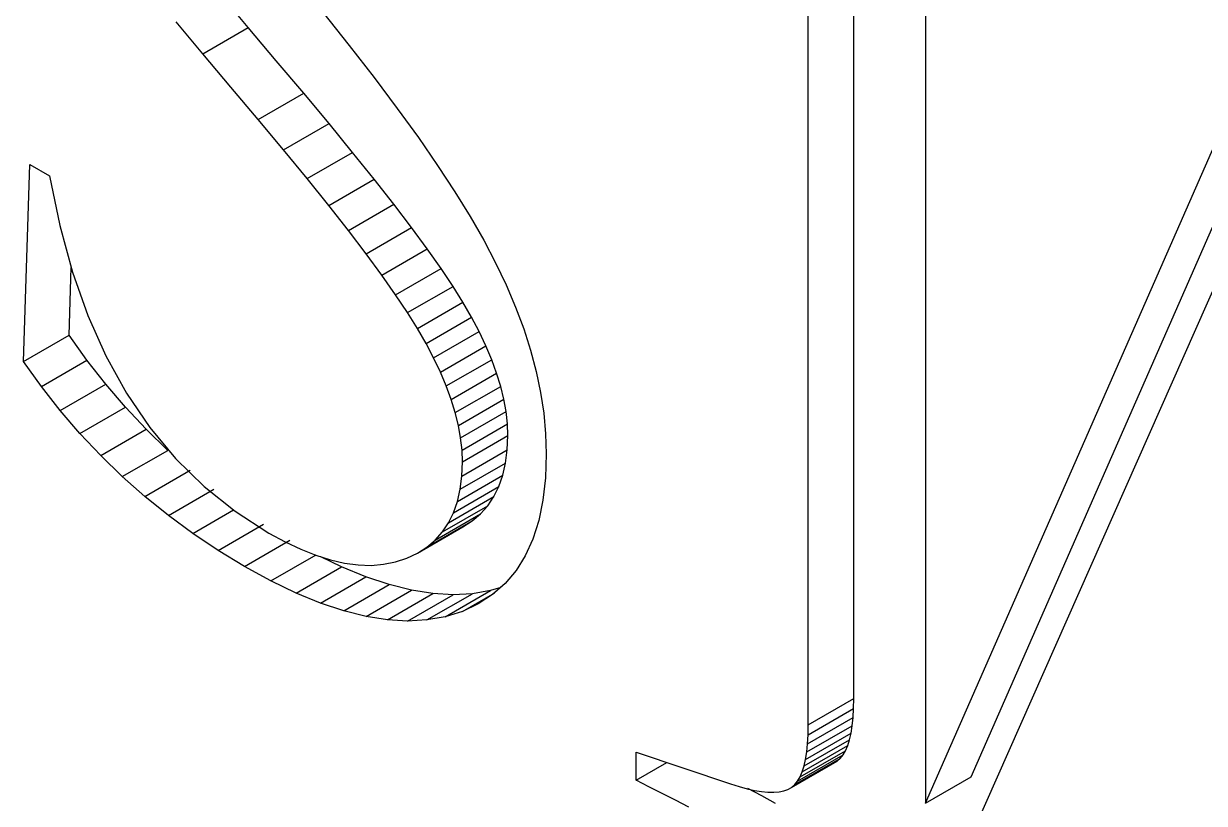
# Model space of a CAD drawing. Header units: millimetres. Extents: x -105 to 105, y -148 to 148.
# Drawn here: x 59.354 to 61.191, y -64.728 to -63.515 of the extents above; entities that cross this region are included whole.
import ezdxf

# ---------------------------------------------------------------- set-up
doc = ezdxf.new("R2010")
doc.units = ezdxf.units.MM
doc.layers.get('0').update_dxf_attribs({"lineweight": 18})

msp = doc.modelspace()

# ---------------------------------------------------------------- linework, layer by layer
at = {"color": 7, "lineweight": 30, "ltscale": 0.031066}
msp.add_line((60.6453, -64.5647), (60.6453, -63.3221), dxfattribs=at)
at = {"color": 7, "lineweight": 30, "ltscale": 0.031065}
msp.add_line((60.5745, -64.6055), (60.5745, -63.3629), dxfattribs=at)
at = {"color": 7, "lineweight": 30, "ltscale": 0.031955}
msp.add_line((60.7571, -63.4491), (60.7571, -64.7274), dxfattribs=at)
at = {"color": 7, "lineweight": 30, "ltscale": 0.001615}
for p, q in [((59.7031, -63.5208), (59.6618, -63.4711)), ((59.6324, -63.5616), (59.5911, -63.5119))]:
    msp.add_line(p, q, dxfattribs=at)
at = {"color": 7, "lineweight": 30, "ltscale": 0.001675}
msp.add_line((59.8186, -63.4963), (59.8604, -63.5487), dxfattribs=at)
at = {"color": 7, "lineweight": 30, "ltscale": 0.033029}
msp.add_line((60.7571, -64.7274), (61.288, -63.5176), dxfattribs=at)
at = {"color": 7, "lineweight": 30, "ltscale": 0.002042}
for p, q in [((59.6324, -63.5616), (59.7031, -63.5208)), ((60.5743, -64.6208), (60.645, -64.58)), ((60.5534, -64.6985), (60.6241, -64.6577))]:
    msp.add_line(p, q, dxfattribs=at)
at = {"color": 7, "lineweight": 30, "ltscale": 0.001695}
for p, q in [((59.7469, -63.5725), (59.7031, -63.5208)), ((59.6762, -63.6134), (59.6324, -63.5616))]:
    msp.add_line(p, q, dxfattribs=at)
at = {"color": 7, "lineweight": 30, "ltscale": 0.001585}
msp.add_line((59.8604, -63.5487), (59.8993, -63.5988), dxfattribs=at)
at = {"color": 7, "lineweight": 30, "ltscale": 0.001648}
for p, q in [((59.7895, -63.6229), (59.7469, -63.5725)), ((59.7188, -63.6637), (59.6762, -63.6134))]:
    msp.add_line(p, q, dxfattribs=at)
at = {"color": 7, "lineweight": 30, "ltscale": 0.030004}
msp.add_line((60.8278, -64.6865), (61.3101, -63.5876), dxfattribs=at)
at = {"color": 7, "lineweight": 30, "ltscale": 0.001494}
msp.add_line((59.8993, -63.5988), (59.9351, -63.6466), dxfattribs=at)
at = {"color": 7, "lineweight": 30, "ltscale": 0.002041}
for p, q in [((59.7188, -63.6637), (59.7895, -63.6229)), ((59.7583, -63.7112), (59.829, -63.6703)), ((59.7949, -63.7558), (59.8656, -63.715)), ((59.8285, -63.7976), (59.8992, -63.7568)), ((59.859, -63.8366), (59.9297, -63.7958)), ((59.8865, -63.8728), (59.9572, -63.8319)), ((59.911, -63.9061), (59.9818, -63.8652)), ((59.9325, -63.9366), (60.0033, -63.8957)), ((59.9511, -63.9642), (60.0218, -63.9234)), ((59.9665, -63.989), (60.0373, -63.9482)), ((59.9798, -64.0122), (60.0505, -63.9713)), ((59.9917, -64.0348), (60.0624, -63.9939)), ((59.3538, -64.0403), (59.4245, -63.9995)), ((60.0022, -64.0568), (60.0729, -64.016)), ((59.3816, -64.0793), (59.4523, -64.0384)), ((60.0113, -64.0784), (60.082, -64.0375)), ((60.019, -64.0994), (60.0897, -64.0585)), ((59.4108, -64.1166), (59.4815, -64.0758)), ((60.0253, -64.1198), (60.096, -64.079)), ((60.0302, -64.1398), (60.1009, -64.0989)), ((59.4415, -64.1524), (59.5122, -64.1116)), ((60.0337, -64.1592), (60.1044, -64.1183)), ((60.0358, -64.178), (60.1065, -64.1372)), ((59.4737, -64.1866), (59.5444, -64.1458)), ((60.0365, -64.1964), (60.1072, -64.1555)), ((59.5073, -64.2193), (59.578, -64.1785)), ((60.0356, -64.2185), (60.1063, -64.1777)), ((60.033, -64.2391), (60.1037, -64.1983)), ((59.5424, -64.2504), (59.6131, -64.2096)), ((60.0287, -64.2581), (60.0994, -64.2173)), ((60.0226, -64.2755), (60.0933, -64.2347)), ((59.579, -64.2799), (59.6497, -64.2391)), ((60.0148, -64.2913), (60.0855, -64.2505)), ((60.0053, -64.3055), (60.076, -64.2647)), ((59.9811, -64.3291), (60.0518, -64.2882)), ((59.9941, -64.3181), (60.0648, -64.2772)), ((59.6565, -64.3343), (59.7272, -64.2935)), ((59.9664, -64.3384), (60.0371, -64.2976)), ((59.6975, -64.3592), (59.7682, -64.3184)), ((59.7384, -64.3816), (59.8091, -64.3408)), ((59.7778, -64.4005), (59.8485, -64.3597)), ((59.8156, -64.4161), (59.8863, -64.3753)), ((59.8519, -64.4282), (59.9226, -64.3874)), ((59.8865, -64.4369), (59.9572, -64.3961)), ((59.9197, -64.4422), (59.9904, -64.4013)), ((60.0096, -64.4374), (60.0803, -64.3966)), ((59.9512, -64.444), (60.0219, -64.4032)), ((59.9812, -64.4424), (60.0519, -64.4016)), ((60.5745, -64.6055), (60.6453, -64.5647)), ((60.5735, -64.6348), (60.6442, -64.594)), ((60.5704, -64.6592), (60.6411, -64.6184)), ((60.5722, -64.6476), (60.6429, -64.6068)), ((60.5651, -64.6786), (60.6359, -64.6378)), ((60.568, -64.6695), (60.6387, -64.6287)), ((60.5579, -64.6931), (60.6286, -64.6523)), ((60.5618, -64.6865), (60.6325, -64.6457)), ((60.5485, -64.7027), (60.6192, -64.6619)), ((60.7571, -64.7274), (60.8278, -64.6865))]:
    msp.add_line(p, q, dxfattribs=at)
at = {"color": 7, "lineweight": 30, "ltscale": 0.001545}
for p, q in [((59.829, -63.6703), (59.7895, -63.6229)), ((59.7583, -63.7112), (59.7188, -63.6637))]:
    msp.add_line(p, q, dxfattribs=at)
at = {"color": 7, "lineweight": 30, "ltscale": 0.001404}
msp.add_line((59.9351, -63.6466), (59.968, -63.6921), dxfattribs=at)
at = {"color": 7, "lineweight": 30, "ltscale": 0.001443}
for p, q in [((59.8656, -63.715), (59.829, -63.6703)), ((59.7949, -63.7558), (59.7583, -63.7112))]:
    msp.add_line(p, q, dxfattribs=at)
at = {"color": 7, "lineweight": 30, "ltscale": 0.001315}
msp.add_line((59.968, -63.6921), (59.9979, -63.7353), dxfattribs=at)
at = {"color": 7, "lineweight": 30, "ltscale": 0.00134}
msp.add_line((59.8992, -63.7568), (59.8656, -63.715), dxfattribs=at)
at = {"color": 7, "lineweight": 30, "ltscale": 0.007667}
msp.add_line((59.3538, -64.0403), (59.3633, -63.7338), dxfattribs=at)
at = {"color": 7, "lineweight": 30, "ltscale": 0.000889399}
msp.add_line((59.3633, -63.7338), (59.3941, -63.7516), dxfattribs=at)
at = {"color": 7, "lineweight": 30, "ltscale": 0.001226}
msp.add_line((59.9979, -63.7353), (60.0248, -63.7763), dxfattribs=at)
at = {"color": 7, "lineweight": 30, "ltscale": 0.001971}
msp.add_line((59.3941, -63.7516), (59.4099, -63.8288), dxfattribs=at)
at = {"color": 7, "lineweight": 30, "ltscale": 0.001341}
msp.add_line((59.8285, -63.7976), (59.7949, -63.7558), dxfattribs=at)
at = {"color": 7, "lineweight": 30, "ltscale": 0.001238}
for p, q in [((59.9297, -63.7958), (59.8992, -63.7568)), ((59.859, -63.8366), (59.8285, -63.7976))]:
    msp.add_line(p, q, dxfattribs=at)
at = {"color": 7, "lineweight": 30, "ltscale": 0.001138}
msp.add_line((60.0248, -63.7763), (60.0487, -63.815), dxfattribs=at)
at = {"color": 7, "lineweight": 30, "ltscale": 0.001136}
for p, q in [((59.9572, -63.8319), (59.9297, -63.7958)), ((59.8865, -63.8728), (59.859, -63.8366))]:
    msp.add_line(p, q, dxfattribs=at)
at = {"color": 7, "lineweight": 30, "ltscale": 0.001878}
msp.add_line((59.4099, -63.8288), (59.4298, -63.9013), dxfattribs=at)
at = {"color": 7, "lineweight": 30, "ltscale": 0.00105}
msp.add_line((60.0487, -63.815), (60.0696, -63.8515), dxfattribs=at)
at = {"color": 7, "lineweight": 30, "ltscale": 0.001034}
msp.add_line((59.9818, -63.8652), (59.9572, -63.8319), dxfattribs=at)
at = {"color": 7, "lineweight": 30, "ltscale": 0.000932636}
msp.add_line((60.0033, -63.8957), (59.9818, -63.8652), dxfattribs=at)
at = {"color": 7, "lineweight": 30, "ltscale": 0.000991726}
msp.add_line((60.0696, -63.8515), (60.0881, -63.8866), dxfattribs=at)
at = {"color": 7, "lineweight": 30, "ltscale": 0.02956}
msp.add_line((61.2311, -63.8679), (60.7523, -64.949), dxfattribs=at)
at = {"color": 7, "lineweight": 30, "ltscale": 0.001035}
msp.add_line((59.911, -63.9061), (59.8865, -63.8728), dxfattribs=at)
at = {"color": 7, "lineweight": 30, "ltscale": 0.000960817}
msp.add_line((60.0881, -63.8866), (60.1046, -63.9213), dxfattribs=at)
at = {"color": 7, "lineweight": 30, "ltscale": 0.002638}
msp.add_line((59.4245, -63.9995), (59.4278, -63.8941), dxfattribs=at)
at = {"color": 7, "lineweight": 30, "ltscale": 0.001793}
msp.add_line((59.4298, -63.9013), (59.4537, -63.9689), dxfattribs=at)
at = {"color": 7, "lineweight": 30, "ltscale": 0.000831806}
for p, q in [((60.0218, -63.9234), (60.0033, -63.8957)), ((59.9511, -63.9642), (59.9325, -63.9366))]:
    msp.add_line(p, q, dxfattribs=at)
at = {"color": 7, "lineweight": 30, "ltscale": 0.000932324}
msp.add_line((59.9325, -63.9366), (59.911, -63.9061), dxfattribs=at)
at = {"color": 7, "lineweight": 30, "ltscale": 0.000731523}
for p, q in [((60.0373, -63.9482), (60.0218, -63.9234)), ((59.9665, -63.989), (59.9511, -63.9642))]:
    msp.add_line(p, q, dxfattribs=at)
at = {"color": 7, "lineweight": 30, "ltscale": 0.000931165}
msp.add_line((60.1046, -63.9213), (60.1192, -63.9556), dxfattribs=at)
at = {"color": 7, "lineweight": 30, "ltscale": 0.000666961}
for p, q in [((60.0505, -63.9713), (60.0373, -63.9482)), ((59.9798, -64.0122), (59.9665, -63.989))]:
    msp.add_line(p, q, dxfattribs=at)
at = {"color": 7, "lineweight": 30, "ltscale": 0.000903849}
msp.add_line((60.1192, -63.9556), (60.1319, -63.9894), dxfattribs=at)
at = {"color": 7, "lineweight": 30, "ltscale": 0.001719}
msp.add_line((59.4537, -63.9689), (59.4817, -64.0316), dxfattribs=at)
at = {"color": 7, "lineweight": 30, "ltscale": 0.000638344}
for p, q in [((60.0624, -63.9939), (60.0505, -63.9713)), ((59.9917, -64.0348), (59.9798, -64.0122))]:
    msp.add_line(p, q, dxfattribs=at)
at = {"color": 7, "lineweight": 30, "ltscale": 0.000610695}
for p, q in [((60.0729, -64.016), (60.0624, -63.9939)), ((60.0022, -64.0568), (59.9917, -64.0348))]:
    msp.add_line(p, q, dxfattribs=at)
at = {"color": 7, "lineweight": 30, "ltscale": 0.000878147}
msp.add_line((60.1319, -63.9894), (60.1425, -64.0229), dxfattribs=at)
at = {"color": 7, "lineweight": 30, "ltscale": 0.001195}
for p, q in [((59.4523, -64.0384), (59.4245, -63.9995)), ((59.3816, -64.0793), (59.3538, -64.0403))]:
    msp.add_line(p, q, dxfattribs=at)
at = {"color": 7, "lineweight": 30, "ltscale": 0.001656}
msp.add_line((59.4817, -64.0316), (59.5138, -64.0896), dxfattribs=at)
at = {"color": 7, "lineweight": 30, "ltscale": 0.000584301}
msp.add_line((60.082, -64.0375), (60.0729, -64.016), dxfattribs=at)
at = {"color": 7, "lineweight": 30, "ltscale": 0.000854784}
msp.add_line((60.1425, -64.0229), (60.1513, -64.056), dxfattribs=at)
at = {"color": 7, "lineweight": 30, "ltscale": 0.001185}
msp.add_line((59.4815, -64.0758), (59.4523, -64.0384), dxfattribs=at)
at = {"color": 7, "lineweight": 30, "ltscale": 0.000559363}
msp.add_line((60.0897, -64.0585), (60.082, -64.0375), dxfattribs=at)
at = {"color": 7, "lineweight": 30, "ltscale": 0.000584653}
msp.add_line((60.0113, -64.0784), (60.0022, -64.0568), dxfattribs=at)
at = {"color": 7, "lineweight": 30, "ltscale": 0.00053515}
for p, q in [((60.096, -64.079), (60.0897, -64.0585)), ((60.0253, -64.1198), (60.019, -64.0994))]:
    msp.add_line(p, q, dxfattribs=at)
at = {"color": 7, "lineweight": 30, "ltscale": 0.000833435}
msp.add_line((60.1513, -64.056), (60.1581, -64.0886), dxfattribs=at)
at = {"color": 7, "lineweight": 30, "ltscale": 0.001186}
msp.add_line((59.4108, -64.1166), (59.3816, -64.0793), dxfattribs=at)
at = {"color": 7, "lineweight": 30, "ltscale": 0.001179}
for p, q in [((59.5122, -64.1116), (59.4815, -64.0758)), ((59.4415, -64.1524), (59.4108, -64.1166))]:
    msp.add_line(p, q, dxfattribs=at)
at = {"color": 7, "lineweight": 30, "ltscale": 0.000559005}
msp.add_line((60.019, -64.0994), (60.0113, -64.0784), dxfattribs=at)
at = {"color": 7, "lineweight": 30, "ltscale": 0.000513027}
msp.add_line((60.1009, -64.0989), (60.096, -64.079), dxfattribs=at)
at = {"color": 7, "lineweight": 30, "ltscale": 0.000814802}
msp.add_line((60.1581, -64.0886), (60.163, -64.1208), dxfattribs=at)
at = {"color": 7, "lineweight": 30, "ltscale": 0.001608}
msp.add_line((59.5138, -64.0896), (59.55, -64.1428), dxfattribs=at)
at = {"color": 7, "lineweight": 30, "ltscale": 0.00049303}
msp.add_line((60.1044, -64.1183), (60.1009, -64.0989), dxfattribs=at)
at = {"color": 7, "lineweight": 30, "ltscale": 0.001174}
for p, q in [((59.5444, -64.1458), (59.5122, -64.1116)), ((59.4737, -64.1866), (59.4415, -64.1524))]:
    msp.add_line(p, q, dxfattribs=at)
at = {"color": 7, "lineweight": 30, "ltscale": 0.000513398}
msp.add_line((60.0302, -64.1398), (60.0253, -64.1198), dxfattribs=at)
at = {"color": 7, "lineweight": 30, "ltscale": 0.000474426}
for p, q in [((60.1065, -64.1372), (60.1044, -64.1183)), ((60.0358, -64.178), (60.0337, -64.1592))]:
    msp.add_line(p, q, dxfattribs=at)
at = {"color": 7, "lineweight": 30, "ltscale": 0.000798695}
msp.add_line((60.163, -64.1208), (60.1659, -64.1526), dxfattribs=at)
at = {"color": 7, "lineweight": 30, "ltscale": 0.001572}
msp.add_line((59.55, -64.1428), (59.5902, -64.1911), dxfattribs=at)
at = {"color": 7, "lineweight": 30, "ltscale": 0.000492655}
msp.add_line((60.0337, -64.1592), (60.0302, -64.1398), dxfattribs=at)
at = {"color": 7, "lineweight": 30, "ltscale": 0.000458481}
msp.add_line((60.1072, -64.1555), (60.1065, -64.1372), dxfattribs=at)
at = {"color": 7, "lineweight": 30, "ltscale": 0.001172}
for p, q in [((59.578, -64.1785), (59.5444, -64.1458)), ((59.5073, -64.2193), (59.4737, -64.1866))]:
    msp.add_line(p, q, dxfattribs=at)
at = {"color": 7, "lineweight": 30, "ltscale": 0.000555464}
msp.add_line((60.1063, -64.1777), (60.1072, -64.1555), dxfattribs=at)
at = {"color": 7, "lineweight": 30, "ltscale": 0.000785825}
msp.add_line((60.1659, -64.1526), (60.1668, -64.184), dxfattribs=at)
at = {"color": 7, "lineweight": 30, "ltscale": 0.000458862}
msp.add_line((60.0365, -64.1964), (60.0358, -64.178), dxfattribs=at)
at = {"color": 7, "lineweight": 30, "ltscale": 0.000518673}
for p, q in [((60.1037, -64.1983), (60.1063, -64.1777)), ((60.033, -64.2391), (60.0356, -64.2185))]:
    msp.add_line(p, q, dxfattribs=at)
at = {"color": 7, "lineweight": 30, "ltscale": 0.001553}
msp.add_line((59.5902, -64.1911), (59.6346, -64.2346), dxfattribs=at)
at = {"color": 7, "lineweight": 30, "ltscale": 0.000555083}
msp.add_line((60.0356, -64.2185), (60.0365, -64.1964), dxfattribs=at)
at = {"color": 7, "lineweight": 30, "ltscale": 0.000486758}
msp.add_line((60.0994, -64.2173), (60.1037, -64.1983), dxfattribs=at)
at = {"color": 7, "lineweight": 30, "ltscale": 0.000935939}
msp.add_line((60.1668, -64.184), (60.1655, -64.2215), dxfattribs=at)
at = {"color": 7, "lineweight": 30, "ltscale": 0.000460491}
msp.add_line((60.0933, -64.2347), (60.0994, -64.2173), dxfattribs=at)
at = {"color": 7, "lineweight": 30, "ltscale": 0.001173}
msp.add_line((59.5424, -64.2504), (59.5073, -64.2193), dxfattribs=at)
at = {"color": 7, "lineweight": 30, "ltscale": 0.001549}
msp.add_line((59.6346, -64.2346), (59.683, -64.2733), dxfattribs=at)
at = {"color": 7, "lineweight": 30, "ltscale": 0.000439809}
msp.add_line((60.0855, -64.2505), (60.0933, -64.2347), dxfattribs=at)
at = {"color": 7, "lineweight": 30, "ltscale": 0.00086953}
msp.add_line((60.1655, -64.2215), (60.1616, -64.256), dxfattribs=at)
at = {"color": 7, "lineweight": 30, "ltscale": 0.001175}
msp.add_line((59.579, -64.2799), (59.5424, -64.2504), dxfattribs=at)
at = {"color": 7, "lineweight": 30, "ltscale": 0.00048713}
msp.add_line((60.0287, -64.2581), (60.033, -64.2391), dxfattribs=at)
at = {"color": 7, "lineweight": 30, "ltscale": 0.000427225}
msp.add_line((60.076, -64.2647), (60.0855, -64.2505), dxfattribs=at)
at = {"color": 7, "lineweight": 30, "ltscale": 0.001831}
msp.add_line((59.617, -64.3079), (59.6804, -64.2713), dxfattribs=at)
at = {"color": 7, "lineweight": 30, "ltscale": 0.000460131}
msp.add_line((60.0226, -64.2755), (60.0287, -64.2581), dxfattribs=at)
at = {"color": 7, "lineweight": 30, "ltscale": 0.000422002}
for p, q in [((60.0648, -64.2772), (60.076, -64.2647)), ((59.9941, -64.3181), (60.0053, -64.3055))]:
    msp.add_line(p, q, dxfattribs=at)
at = {"color": 7, "lineweight": 30, "ltscale": 0.000808883}
msp.add_line((60.1616, -64.256), (60.1551, -64.2877), dxfattribs=at)
at = {"color": 7, "lineweight": 30, "ltscale": 0.001181}
msp.add_line((59.617, -64.3079), (59.579, -64.2799), dxfattribs=at)
at = {"color": 7, "lineweight": 30, "ltscale": 0.001562}
msp.add_line((59.683, -64.2733), (59.7354, -64.3072), dxfattribs=at)
at = {"color": 7, "lineweight": 30, "ltscale": 0.000440151}
msp.add_line((60.0148, -64.2913), (60.0226, -64.2755), dxfattribs=at)
at = {"color": 7, "lineweight": 30, "ltscale": 0.000436199}
for p, q in [((60.0371, -64.2976), (60.0518, -64.2882)), ((59.9664, -64.3384), (59.9811, -64.3291))]:
    msp.add_line(p, q, dxfattribs=at)
at = {"color": 7, "lineweight": 30, "ltscale": 0.000424694}
msp.add_line((60.0518, -64.2882), (60.0648, -64.2772), dxfattribs=at)
at = {"color": 7, "lineweight": 30, "ltscale": 0.000755478}
msp.add_line((60.1551, -64.2877), (60.146, -64.3165), dxfattribs=at)
at = {"color": 7, "lineweight": 30, "ltscale": 0.001189}
msp.add_line((59.6565, -64.3343), (59.617, -64.3079), dxfattribs=at)
at = {"color": 7, "lineweight": 30, "ltscale": 0.000716423}
msp.add_line((59.7354, -64.3072), (59.7606, -64.3209), dxfattribs=at)
at = {"color": 7, "lineweight": 30, "ltscale": 0.000426908}
msp.add_line((60.0053, -64.3055), (60.0148, -64.2913), dxfattribs=at)
at = {"color": 7, "lineweight": 30, "ltscale": 0.000673857}
msp.add_line((59.7606, -64.3209), (59.785, -64.3324), dxfattribs=at)
at = {"color": 7, "lineweight": 30, "ltscale": 0.000424941}
msp.add_line((59.9811, -64.3291), (59.9941, -64.3181), dxfattribs=at)
at = {"color": 7, "lineweight": 30, "ltscale": 0.000711572}
msp.add_line((60.146, -64.3165), (60.1342, -64.3424), dxfattribs=at)
at = {"color": 7, "lineweight": 30, "ltscale": 0.001199}
msp.add_line((59.6975, -64.3592), (59.6565, -64.3343), dxfattribs=at)
at = {"color": 7, "lineweight": 30, "ltscale": 0.000632861}
msp.add_line((59.785, -64.3324), (59.8085, -64.3418), dxfattribs=at)
at = {"color": 7, "lineweight": 30, "ltscale": 0.000594791}
msp.add_line((59.8085, -64.3418), (59.8312, -64.3489), dxfattribs=at)
at = {"color": 7, "lineweight": 30, "ltscale": 0.000891647}
msp.add_line((59.8485, -64.3597), (59.8164, -64.3442), dxfattribs=at)
at = {"color": 7, "lineweight": 30, "ltscale": 0.000454578}
msp.add_line((59.95, -64.3462), (59.9664, -64.3384), dxfattribs=at)
at = {"color": 7, "lineweight": 30, "ltscale": 0.000678635}
msp.add_line((60.1342, -64.3424), (60.1199, -64.3655), dxfattribs=at)
at = {"color": 7, "lineweight": 30, "ltscale": 0.001166}
msp.add_line((59.7384, -64.3816), (59.6975, -64.3592), dxfattribs=at)
at = {"color": 7, "lineweight": 30, "ltscale": 0.000560698}
msp.add_line((59.8312, -64.3489), (59.8531, -64.3539), dxfattribs=at)
at = {"color": 7, "lineweight": 30, "ltscale": 0.001022}
for p, q in [((59.8863, -64.3753), (59.8485, -64.3597)), ((59.8156, -64.4161), (59.7778, -64.4005))]:
    msp.add_line(p, q, dxfattribs=at)
at = {"color": 7, "lineweight": 30, "ltscale": 0.000530709}
msp.add_line((59.8531, -64.3539), (59.8741, -64.3567), dxfattribs=at)
at = {"color": 7, "lineweight": 30, "ltscale": 0.00050532}
msp.add_line((59.8741, -64.3567), (59.8943, -64.3574), dxfattribs=at)
at = {"color": 7, "lineweight": 30, "ltscale": 0.000485996}
msp.add_line((59.8943, -64.3574), (59.9137, -64.3558), dxfattribs=at)
at = {"color": 7, "lineweight": 30, "ltscale": 0.000472665}
msp.add_line((59.9137, -64.3558), (59.9322, -64.3521), dxfattribs=at)
at = {"color": 7, "lineweight": 30, "ltscale": 0.000467085}
msp.add_line((59.9322, -64.3521), (59.95, -64.3462), dxfattribs=at)
at = {"color": 7, "lineweight": 30, "ltscale": 0.001092}
msp.add_line((59.7778, -64.4005), (59.7384, -64.3816), dxfattribs=at)
at = {"color": 7, "lineweight": 30, "ltscale": 0.000955159}
msp.add_line((59.9226, -64.3874), (59.8863, -64.3753), dxfattribs=at)
at = {"color": 7, "lineweight": 30, "ltscale": 0.000659032}
msp.add_line((60.1199, -64.3655), (60.103, -64.3857), dxfattribs=at)
at = {"color": 7, "lineweight": 30, "ltscale": 0.000893928}
for p, q in [((59.9572, -64.3961), (59.9226, -64.3874)), ((59.8865, -64.4369), (59.8519, -64.4282))]:
    msp.add_line(p, q, dxfattribs=at)
at = {"color": 7, "lineweight": 30, "ltscale": 0.000838186}
for p, q in [((59.9904, -64.4013), (59.9572, -64.3961)), ((59.9197, -64.4422), (59.8865, -64.4369))]:
    msp.add_line(p, q, dxfattribs=at)
at = {"color": 7, "lineweight": 30, "ltscale": 0.000790229}
for p, q in [((60.0219, -64.4032), (59.9904, -64.4013)), ((59.9512, -64.444), (59.9197, -64.4422))]:
    msp.add_line(p, q, dxfattribs=at)
at = {"color": 7, "lineweight": 30, "ltscale": 0.001457}
msp.add_line((60.0365, -64.429), (60.0869, -64.3999), dxfattribs=at)
at = {"color": 7, "lineweight": 30, "ltscale": 0.000721543}
for p, q in [((60.0803, -64.3966), (60.0519, -64.4016)), ((60.0096, -64.4374), (59.9812, -64.4424))]:
    msp.add_line(p, q, dxfattribs=at)
at = {"color": 7, "lineweight": 30, "ltscale": 0.000418175}
msp.add_line((60.0963, -64.3916), (60.0803, -64.3966), dxfattribs=at)
at = {"color": 7, "lineweight": 30, "ltscale": 0.000653166}
msp.add_line((60.103, -64.3857), (60.0834, -64.403), dxfattribs=at)
at = {"color": 7, "lineweight": 30, "ltscale": 0.00095528}
msp.add_line((59.8519, -64.4282), (59.8156, -64.4161), dxfattribs=at)
at = {"color": 7, "lineweight": 30, "ltscale": 0.000750617}
msp.add_line((60.0519, -64.4016), (60.0219, -64.4032), dxfattribs=at)
at = {"color": 7, "lineweight": 30, "ltscale": 0.00068332}
msp.add_line((60.0612, -64.4174), (60.0365, -64.429), dxfattribs=at)
at = {"color": 7, "lineweight": 30, "ltscale": 0.000661079}
msp.add_line((60.0834, -64.403), (60.0612, -64.4174), dxfattribs=at)
at = {"color": 7, "lineweight": 30, "ltscale": 0.00070352}
msp.add_line((60.0365, -64.429), (60.0096, -64.4374), dxfattribs=at)
at = {"color": 7, "lineweight": 30, "ltscale": 0.000750637}
msp.add_line((59.9812, -64.4424), (59.9512, -64.444), dxfattribs=at)
at = {"color": 7, "lineweight": 30, "ltscale": 0.000381525}
msp.add_line((60.645, -64.58), (60.6453, -64.5647), dxfattribs=at)
at = {"color": 7, "lineweight": 30, "ltscale": 0.000351131}
msp.add_line((60.6442, -64.594), (60.645, -64.58), dxfattribs=at)
at = {"color": 7, "lineweight": 30, "ltscale": 0.000321691}
msp.add_line((60.6429, -64.6068), (60.6442, -64.594), dxfattribs=at)
at = {"color": 7, "lineweight": 30, "ltscale": 0.00035111}
msp.add_line((60.5735, -64.6348), (60.5743, -64.6208), dxfattribs=at)
at = {"color": 7, "lineweight": 30, "ltscale": 0.000381913}
msp.add_line((60.5743, -64.6208), (60.5745, -64.6055), dxfattribs=at)
at = {"color": 7, "lineweight": 30, "ltscale": 0.000264852}
for p, q in [((60.6387, -64.6287), (60.6411, -64.6184)), ((60.568, -64.6695), (60.5704, -64.6592))]:
    msp.add_line(p, q, dxfattribs=at)
at = {"color": 7, "lineweight": 30, "ltscale": 0.000292755}
for p, q in [((60.6411, -64.6184), (60.6429, -64.6068)), ((60.5704, -64.6592), (60.5722, -64.6476))]:
    msp.add_line(p, q, dxfattribs=at)
at = {"color": 7, "lineweight": 30, "ltscale": 0.000321312}
msp.add_line((60.5722, -64.6476), (60.5735, -64.6348), dxfattribs=at)
at = {"color": 7, "lineweight": 30, "ltscale": 0.000214283}
msp.add_line((60.6325, -64.6457), (60.6359, -64.6378), dxfattribs=at)
at = {"color": 7, "lineweight": 30, "ltscale": 0.000238399}
msp.add_line((60.6359, -64.6378), (60.6387, -64.6287), dxfattribs=at)
at = {"color": 7, "lineweight": 30, "ltscale": 0.001095}
msp.add_line((60.3067, -64.6918), (60.3067, -64.648), dxfattribs=at)
at = {"color": 7, "lineweight": 30, "ltscale": 0.003875}
msp.add_line((60.3067, -64.648), (60.4536, -64.6972), dxfattribs=at)
at = {"color": 7, "lineweight": 30, "ltscale": 0.000162159}
msp.add_line((60.6192, -64.6619), (60.6241, -64.6577), dxfattribs=at)
at = {"color": 7, "lineweight": 30, "ltscale": 0.000174568}
msp.add_line((60.6241, -64.6577), (60.6286, -64.6523), dxfattribs=at)
at = {"color": 7, "lineweight": 30, "ltscale": 0.000192542}
msp.add_line((60.6286, -64.6523), (60.6325, -64.6457), dxfattribs=at)
at = {"color": 7, "lineweight": 30, "ltscale": 0.001385}
msp.add_line((60.3067, -64.6918), (60.3547, -64.6641), dxfattribs=at)
at = {"color": 7, "lineweight": 30, "ltscale": 0.000238763}
msp.add_line((60.5651, -64.6786), (60.568, -64.6695), dxfattribs=at)
at = {"color": 7, "lineweight": 30, "ltscale": 0.000560245}
msp.add_line((60.3267, -64.7018), (60.3067, -64.6918), dxfattribs=at)
at = {"color": 7, "lineweight": 30, "ltscale": 0.00017481}
msp.add_line((60.5534, -64.6985), (60.5579, -64.6931), dxfattribs=at)
at = {"color": 7, "lineweight": 30, "ltscale": 0.000192871}
msp.add_line((60.5579, -64.6931), (60.5618, -64.6865), dxfattribs=at)
at = {"color": 7, "lineweight": 30, "ltscale": 0.000213932}
msp.add_line((60.5618, -64.6865), (60.5651, -64.6786), dxfattribs=at)
at = {"color": 7, "lineweight": 30, "ltscale": 0.000570495}
msp.add_line((60.3471, -64.7121), (60.3267, -64.7018), dxfattribs=at)
at = {"color": 7, "lineweight": 30, "ltscale": 0.000580436}
msp.add_line((60.3677, -64.7228), (60.3471, -64.7121), dxfattribs=at)
at = {"color": 7, "lineweight": 30, "ltscale": 0.000349501}
msp.add_line((60.4536, -64.6972), (60.467, -64.7015), dxfattribs=at)
at = {"color": 7, "lineweight": 30, "ltscale": 0.000323264}
msp.add_line((60.467, -64.7015), (60.4794, -64.7049), dxfattribs=at)
at = {"color": 7, "lineweight": 30, "ltscale": 0.000297454}
msp.add_line((60.4794, -64.7049), (60.491, -64.7075), dxfattribs=at)
at = {"color": 7, "lineweight": 30, "ltscale": 0.000611085}
msp.add_line((60.502, -64.716), (60.4805, -64.7043), dxfattribs=at)
at = {"color": 7, "lineweight": 30, "ltscale": 0.000272991}
msp.add_line((60.491, -64.7075), (60.5018, -64.7093), dxfattribs=at)
at = {"color": 7, "lineweight": 30, "ltscale": 0.000248738}
msp.add_line((60.5018, -64.7093), (60.5117, -64.7102), dxfattribs=at)
at = {"color": 7, "lineweight": 30, "ltscale": 0.000226238}
msp.add_line((60.5117, -64.7102), (60.5208, -64.7104), dxfattribs=at)
at = {"color": 7, "lineweight": 30, "ltscale": 0.000205947}
msp.add_line((60.5208, -64.7104), (60.529, -64.7097), dxfattribs=at)
at = {"color": 7, "lineweight": 30, "ltscale": 0.000187333}
msp.add_line((60.529, -64.7097), (60.5363, -64.7082), dxfattribs=at)
at = {"color": 7, "lineweight": 30, "ltscale": 0.000172541}
msp.add_line((60.5363, -64.7082), (60.5428, -64.7059), dxfattribs=at)
at = {"color": 7, "lineweight": 30, "ltscale": 0.000161731}
msp.add_line((60.5428, -64.7059), (60.5485, -64.7027), dxfattribs=at)
at = {"color": 7, "lineweight": 30, "ltscale": 0.000161621}
msp.add_line((60.5485, -64.7027), (60.5534, -64.6985), dxfattribs=at)
at = {"color": 7, "lineweight": 30, "ltscale": 0.000590569}
msp.add_line((60.3886, -64.7338), (60.3677, -64.7228), dxfattribs=at)
at = {"color": 7, "lineweight": 30, "ltscale": 0.000621137}
msp.add_line((60.5237, -64.728), (60.502, -64.716), dxfattribs=at)

doc.saveas('drawing.dxf')
